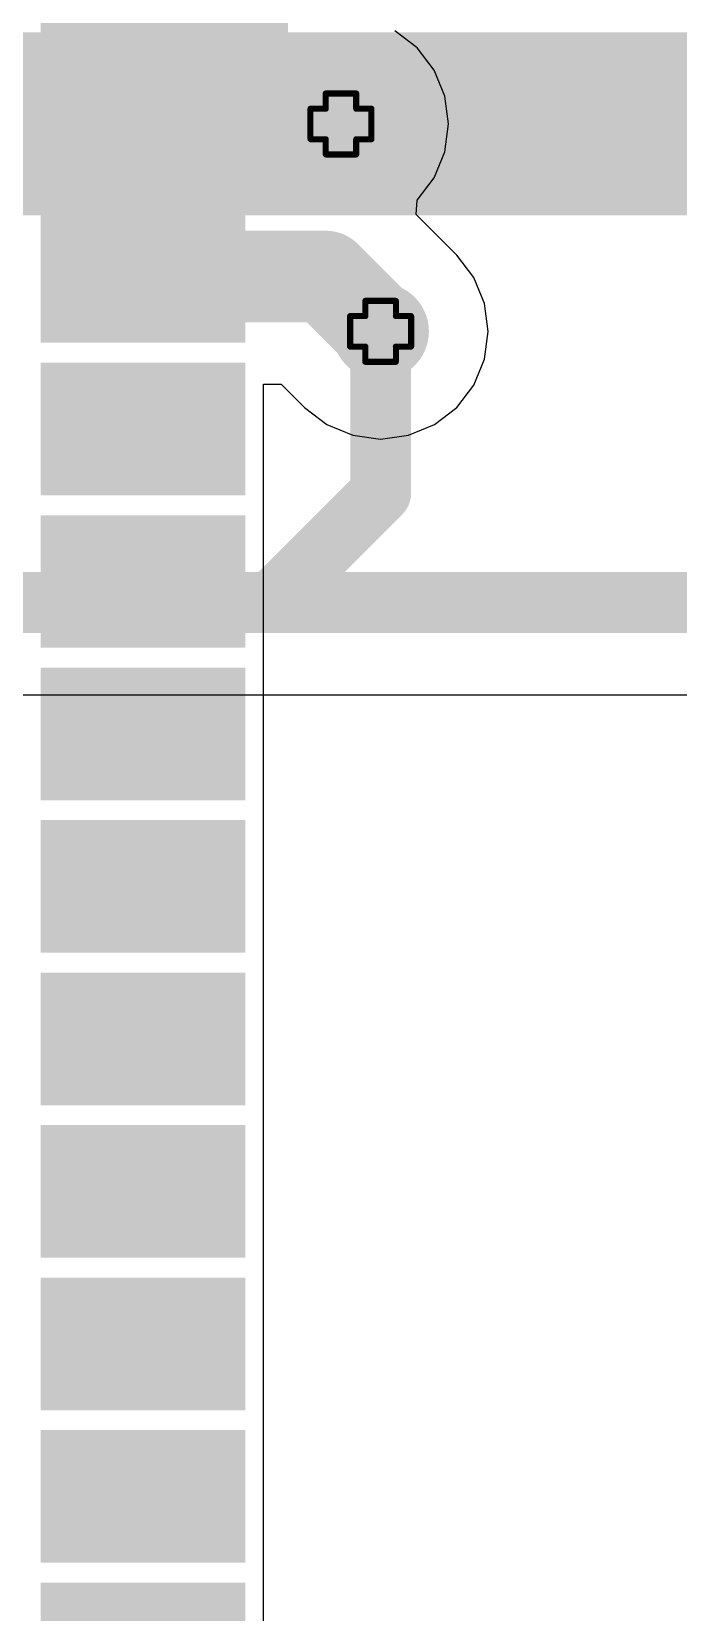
# Model space of a CAD drawing. Header units: inches. Extents: x -60 to 307, y -25 to 134.
# Drawn here: x 13.32 to 18.71, y 33.96 to 47.12 of the extents above; entities that cross this region are included whole.
import ezdxf

# ---------------------------------------------------------------- set-up
doc = ezdxf.new("R2010")
doc.units = ezdxf.units.IN
for name, color, linetype in [('BOARD OUTLINE', 216, 'Continuous'), ('Bottom Layer', 5, 'Continuous'), ('Bottom Solder', 6, 'Continuous'), ('Drill Drawing', 1, 'Continuous'), ('Top Layer', 1, 'Continuous'), ('Top Overlay', 2, 'Continuous'), ('Top Paste', 8, 'Continuous'), ('Top Solder', 216, 'Continuous'), ('Via Holes', 16, 'Continuous')]:
    doc.layers.add(name, color=color, linetype=linetype)

# ---------------------------------------------------------------- blocks, each defined once
blk = doc.blocks.new('41_SMD_M______10')
at = {"layer": 'Top Layer'}
for points in [[(-9.5, 8.06), (-8, 8.06), (-8, 7.16), (-9.5, 7.16)], [(-9.5, 6.79), (-8, 6.79), (-8, 5.89), (-9.5, 5.89)], [(-9.5, 5.52), (-8, 5.52), (-8, 4.62), (-9.5, 4.62)], [(-9.5, 4.25), (-8, 4.25), (-8, 3.35), (-9.5, 3.35)], [(-9.5, 2.98), (-8, 2.98), (-8, 2.08), (-9.5, 2.08)], [(-9.5, 1.71), (-8, 1.71), (-8, 0.81), (-9.5, 0.81)], [(-9.5, 0.44), (-8, 0.44), (-8, -0.46), (-9.5, -0.46)], [(-9.5, -0.83), (-8, -0.83), (-8, -1.73), (-9.5, -1.73)], [(-9.5, -2.1), (-8, -2.1), (-8, -3), (-9.5, -3)], [(-9.5, -3.37), (-8, -3.37), (-8, -4.27), (-9.5, -4.27)], [(-9.5, -4.64), (-8, -4.64), (-8, -5.54), (-9.5, -5.54)]]:
    blk.add_hatch(color=1, dxfattribs=at).paths.add_polyline_path(points)
at = {"layer": 'Top Overlay'}
blk.add_hatch(color=2, dxfattribs=at).paths.add_polyline_path([(-7.959, 8.328), (-7.541, 8.328), (-7.541, 9.406), (-7.959, 9.406)])
at = {"layer": 'Top Paste'}
for points in [[(-9.5, 8.06), (-8, 8.06), (-8, 7.16), (-9.5, 7.16)], [(-9.5, 6.79), (-8, 6.79), (-8, 5.89), (-9.5, 5.89)], [(-9.5, 5.52), (-8, 5.52), (-8, 4.62), (-9.5, 4.62)], [(-9.5, 4.25), (-8, 4.25), (-8, 3.35), (-9.5, 3.35)], [(-9.5, 2.98), (-8, 2.98), (-8, 2.08), (-9.5, 2.08)], [(-9.5, 1.71), (-8, 1.71), (-8, 0.81), (-9.5, 0.81)], [(-9.5, 0.44), (-8, 0.44), (-8, -0.46), (-9.5, -0.46)], [(-9.5, -0.83), (-8, -0.83), (-8, -1.73), (-9.5, -1.73)], [(-9.5, -2.1), (-8, -2.1), (-8, -3), (-9.5, -3)], [(-9.5, -3.37), (-8, -3.37), (-8, -4.27), (-9.5, -4.27)], [(-9.5, -4.64), (-8, -4.64), (-8, -5.54), (-9.5, -5.54)]]:
    blk.add_hatch(color=8, dxfattribs=at).paths.add_polyline_path(points)
at = {"layer": 'Top Solder'}
for points in [[(-9.602, 9.432), (-7.898, 9.432), (-7.898, 8.328), (-9.602, 8.328)], [(-9.602, 8.162), (-7.898, 8.162), (-7.898, 7.058), (-9.602, 7.058)], [(-9.602, 6.892), (-7.898, 6.892), (-7.898, 5.788), (-9.602, 5.788)], [(-9.602, 5.622), (-7.898, 5.622), (-7.898, 4.518), (-9.602, 4.518)], [(-9.602, 4.352), (-7.898, 4.352), (-7.898, 3.248), (-9.602, 3.248)], [(-9.602, 3.082), (-7.898, 3.082), (-7.898, 1.978), (-9.602, 1.978)], [(-9.602, 1.812), (-7.898, 1.812), (-7.898, 0.708), (-9.602, 0.708)], [(-9.602, 0.542), (-7.898, 0.542), (-7.898, -0.562), (-9.602, -0.562)], [(-9.602, -0.728), (-7.898, -0.728), (-7.898, -1.832), (-9.602, -1.832)], [(-9.602, -1.998), (-7.898, -1.998), (-7.898, -3.102), (-9.602, -3.102)], [(-9.602, -3.268), (-7.898, -3.268), (-7.898, -4.372), (-9.602, -4.372)], [(-9.602, -4.538), (-7.898, -4.538), (-7.898, -5.642), (-9.602, -5.642)]]:
    blk.add_hatch(color=216, dxfattribs=at).paths.add_polyline_path(points)

msp = doc.modelspace()

# ---------------------------------------------------------------- hatches: boundary and pattern name
at = {"layer": 'Bottom Layer'}
h = msp.add_hatch(color=5, dxfattribs=at)
edge = h.paths.add_edge_path()
edge.add_arc((15.9, 46.355), 0.3, 0, 360)
h = msp.add_hatch(color=5, dxfattribs=at)
edge = h.paths.add_edge_path()
edge.add_arc((16.231, 44.628), 0.3, 0, 360)
at = {"layer": 'Bottom Solder'}
h = msp.add_hatch(color=6, dxfattribs=at)
edge = h.paths.add_edge_path()
edge.add_arc((15.9, 46.355), 0.402, 0, 360)
h = msp.add_hatch(color=6, dxfattribs=at)
edge = h.paths.add_edge_path()
edge.add_arc((16.231, 44.628), 0.402, 0, 360)
at = {"layer": 'Top Layer'}
h = msp.add_hatch(color=1, dxfattribs=at)
edge = h.paths.add_edge_path()
edge.add_arc((15.9, 46.355), 0.3, 0, 360)
h = msp.add_hatch(color=1, dxfattribs=at)
edge = h.paths.add_edge_path()
edge.add_arc((16.231, 44.628), 0.3, 0, 360)
at = {"layer": 'Top Solder'}
h = msp.add_hatch(color=216, dxfattribs=at)
edge = h.paths.add_edge_path()
edge.add_arc((15.9, 46.355), 0.402, 0, 360)
h = msp.add_hatch(color=216, dxfattribs=at)
edge = h.paths.add_edge_path()
edge.add_arc((16.231, 44.628), 0.402, 0, 360)
at = {"layer": 'Via Holes'}
h = msp.add_hatch(color=7, dxfattribs=at)
edge = h.paths.add_edge_path()
edge.add_arc((15.9, 46.355), 0.15, 0, 360)
h = msp.add_hatch(color=7, dxfattribs=at)
edge = h.paths.add_edge_path()
edge.add_arc((16.231, 44.628), 0.15, 0, 360)

# ---------------------------------------------------------------- linework, layer by layer
at = {"layer": 'BOARD OUTLINE', "const_width": 0.254}
msp.add_lwpolyline([(33.89, 54.238, -6.230382), (11.984, 54.26)], format="xyb", dxfattribs=at)
at = {"layer": 'Bottom Layer'}
msp.add_line((12.585, 41.602), (20.197, 41.602), dxfattribs=at)
for points, const_width in [([(11.216, 46.355), (15.9, 46.355)], 1.524), ([(15.9, 46.355), (33.409, 46.355)], 1.524), ([(16.205, 44.602), (16.231, 44.628)], 0.508), ([(16.231, 43.282), (16.231, 44.628)], 0.508), ([(15.319, 42.37), (16.231, 43.282)], 0.508), ([(12.332, 42.37), (15.319, 42.37)], 0.508), ([(15.319, 42.37), (30.215, 42.37)], 0.508)]:
    msp.add_lwpolyline(points, dxfattribs=dict(at, const_width=const_width))
for points, const_width in [([(15.519, 46.355, 1), (16.281, 46.355, 1)], 0.762), ([(15.519, 46.355, 1), (16.281, 46.355, 1)], 0.762), ([(16.078, 44.602, 1), (16.332, 44.602, 1)], 0.254), ([(16.104, 44.628, 1), (16.358, 44.628, 1)], 0.254), ([(16.104, 44.628, 1), (16.358, 44.628, 1)], 0.254), ([(16.104, 43.282, 1), (16.358, 43.282, 1)], 0.254), ([(16.104, 43.282, 1), (16.358, 43.282, 1)], 0.254), ([(15.192, 42.37, 1), (15.446, 42.37, 1)], 0.254), ([(15.192, 42.37, 1), (15.446, 42.37, 1)], 0.254), ([(15.192, 42.37, 1), (15.446, 42.37, 1)], 0.254)]:
    msp.add_lwpolyline(points, format="xyb", close=True, dxfattribs=dict(at, const_width=const_width))
at = {"layer": 'Drill Drawing', "const_width": 0.0508}
for points in [[(15.773, 46.482), (15.773, 46.609)], [(15.773, 46.609), (16.027, 46.609)], [(16.027, 46.482), (16.027, 46.609)], [(15.646, 46.228), (15.646, 46.482)], [(15.646, 46.482), (15.773, 46.482)], [(16.027, 46.482), (16.154, 46.482)], [(16.154, 46.228), (16.154, 46.482)], [(15.646, 46.228), (15.773, 46.228)], [(15.773, 46.101), (15.773, 46.228)], [(16.027, 46.228), (16.154, 46.228)], [(16.027, 46.101), (16.027, 46.228)], [(15.773, 46.101), (16.027, 46.101)], [(16.104, 44.755), (16.104, 44.882)], [(16.104, 44.882), (16.358, 44.882)], [(16.358, 44.755), (16.358, 44.882)], [(15.977, 44.501), (15.977, 44.755)], [(15.977, 44.755), (16.104, 44.755)], [(16.358, 44.755), (16.485, 44.755)], [(16.485, 44.501), (16.485, 44.755)], [(15.977, 44.501), (16.104, 44.501)], [(16.104, 44.374), (16.104, 44.501)], [(16.358, 44.501), (16.485, 44.501)], [(16.358, 44.374), (16.358, 44.501)], [(16.104, 44.374), (16.358, 44.374)]]:
    msp.add_lwpolyline(points, dxfattribs=at)
at = {"layer": 'Drill Drawing', "const_width": 0.0254}
for points in [[(15.761, 46.609, 1), (15.786, 46.609, 1)], [(15.761, 46.609, 1), (15.786, 46.609, 1)], [(16.015, 46.609, 1), (16.04, 46.609, 1)], [(16.015, 46.609, 1), (16.04, 46.609, 1)], [(15.634, 46.482, 1), (15.659, 46.482, 1)], [(15.634, 46.482, 1), (15.659, 46.482, 1)], [(15.761, 46.482, 1), (15.786, 46.482, 1)], [(15.761, 46.482, 1), (15.786, 46.482, 1)], [(16.015, 46.482, 1), (16.04, 46.482, 1)], [(16.015, 46.482, 1), (16.04, 46.482, 1)], [(16.142, 46.482, 1), (16.167, 46.482, 1)], [(16.142, 46.482, 1), (16.167, 46.482, 1)], [(15.634, 46.228, 1), (15.659, 46.228, 1)], [(15.634, 46.228, 1), (15.659, 46.228, 1)], [(15.761, 46.228, 1), (15.786, 46.228, 1)], [(15.761, 46.228, 1), (15.786, 46.228, 1)], [(16.015, 46.228, 1), (16.04, 46.228, 1)], [(16.015, 46.228, 1), (16.04, 46.228, 1)], [(16.142, 46.228, 1), (16.167, 46.228, 1)], [(16.142, 46.228, 1), (16.167, 46.228, 1)], [(15.761, 46.101, 1), (15.786, 46.101, 1)], [(15.761, 46.101, 1), (15.786, 46.101, 1)], [(16.015, 46.101, 1), (16.04, 46.101, 1)], [(16.015, 46.101, 1), (16.04, 46.101, 1)], [(16.091, 44.882, 1), (16.116, 44.882, 1)], [(16.091, 44.882, 1), (16.116, 44.882, 1)], [(16.345, 44.882, 1), (16.37, 44.882, 1)], [(16.345, 44.882, 1), (16.37, 44.882, 1)], [(15.964, 44.755, 1), (15.989, 44.755, 1)], [(15.964, 44.755, 1), (15.989, 44.755, 1)], [(16.091, 44.755, 1), (16.116, 44.755, 1)], [(16.091, 44.755, 1), (16.116, 44.755, 1)], [(16.345, 44.755, 1), (16.37, 44.755, 1)], [(16.345, 44.755, 1), (16.37, 44.755, 1)], [(16.472, 44.755, 1), (16.497, 44.755, 1)], [(16.472, 44.755, 1), (16.497, 44.755, 1)], [(15.964, 44.501, 1), (15.989, 44.501, 1)], [(15.964, 44.501, 1), (15.989, 44.501, 1)], [(16.091, 44.501, 1), (16.116, 44.501, 1)], [(16.091, 44.501, 1), (16.116, 44.501, 1)], [(16.345, 44.501, 1), (16.37, 44.501, 1)], [(16.345, 44.501, 1), (16.37, 44.501, 1)], [(16.472, 44.501, 1), (16.497, 44.501, 1)], [(16.472, 44.501, 1), (16.497, 44.501, 1)], [(16.091, 44.374, 1), (16.116, 44.374, 1)], [(16.091, 44.374, 1), (16.116, 44.374, 1)], [(16.345, 44.374, 1), (16.37, 44.374, 1)], [(16.345, 44.374, 1), (16.37, 44.374, 1)]]:
    msp.add_lwpolyline(points, format="xyb", close=True, dxfattribs=at)
at = {"layer": 'Top Layer'}
for p, q in [((16.534, 46.989), (16.349, 47.132)), ((16.677, 46.803), (16.534, 46.989)), ((16.767, 46.587), (16.677, 46.803)), ((16.797, 46.355), (16.767, 46.587)), ((16.767, 46.123), (16.797, 46.355)), ((16.677, 45.907), (16.767, 46.123)), ((16.534, 45.721), (16.677, 45.907)), ((16.527, 45.6), (16.534, 45.721)), ((16.865, 45.262), (16.527, 45.6)), ((17.007, 45.076), (16.865, 45.262)), ((17.097, 44.86), (17.007, 45.076)), ((17.127, 44.628), (17.097, 44.86)), ((17.097, 44.396), (17.127, 44.628)), ((17.007, 44.179), (17.097, 44.396)), ((15.254, 43.111), (15.254, 44.188)), ((15.254, 44.188), (15.402, 44.188)), ((15.402, 44.188), (15.597, 43.994)), ((16.865, 43.994), (17.007, 44.179)), ((15.597, 43.994), (15.782, 43.851)), ((16.679, 43.851), (16.865, 43.994)), ((15.782, 43.851), (15.999, 43.762)), ((16.463, 43.762), (16.679, 43.851)), ((15.999, 43.762), (16.231, 43.731)), ((16.231, 43.731), (16.463, 43.762)), ((15.254, 41.841), (15.254, 43.111)), ((15.254, 40.571), (15.254, 41.841)), ((15.254, 39.301), (15.254, 40.571)), ((15.254, 38.031), (15.254, 39.301)), ((15.254, 36.761), (15.254, 38.031)), ((15.254, 35.491), (15.254, 36.761)), ((15.254, 34.221), (15.254, 35.491)), ((15.254, 32.951), (15.254, 34.221))]:
    msp.add_line(p, q, dxfattribs=at)
at = {"layer": 'Top Layer', "const_width": 0.762}
for points in [[(12.332, 46.355), (14.25, 46.355)], [(14.25, 46.355), (15.9, 46.355)], [(14.25, 45.085), (15.773, 45.085)], [(15.773, 45.085), (16.231, 44.628)]]:
    msp.add_lwpolyline(points, dxfattribs=at)
at = {"layer": 'Top Layer', "const_width": 0.381}
for points in [[(14.059, 46.355, 1), (14.44, 46.355, 1)], [(14.059, 46.355, 1), (14.44, 46.355, 1)], [(15.71, 46.355, 1), (16.091, 46.355, 1)], [(14.059, 45.085, 1), (14.44, 45.085, 1)], [(15.583, 45.085, 1), (15.964, 45.085, 1)], [(15.583, 45.085, 1), (15.964, 45.085, 1)], [(16.04, 44.628, 1), (16.421, 44.628, 1)]]:
    msp.add_lwpolyline(points, format="xyb", close=True, dxfattribs=at)

# ---------------------------------------------------------------- block references
msp.add_blockref('41_SMD_M______10', (23, 38.745))

doc.saveas('drawing.dxf')
